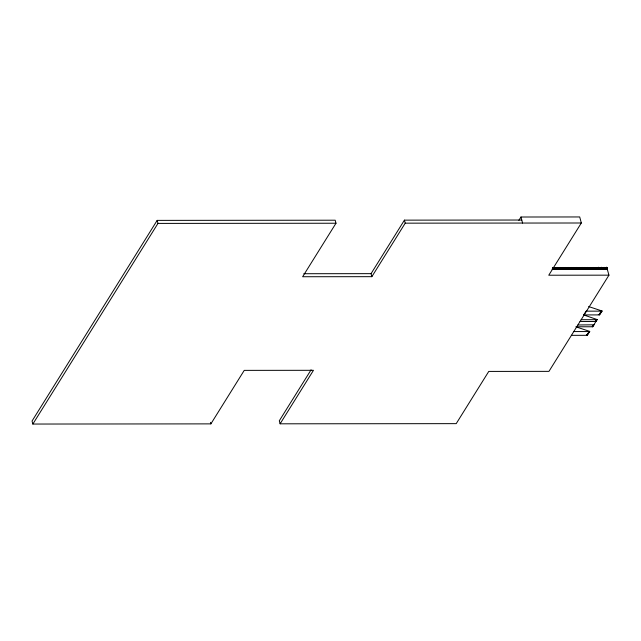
<?xml version="1.0" encoding="UTF-8"?>
<svg xmlns="http://www.w3.org/2000/svg" width="641" height="641" viewBox="0 0 641 641"><rect width="100%" height="100%" fill="white"/><g stroke="black" fill="none" stroke-linecap="round" stroke-linejoin="round"><path stroke-width="0.96" d="M555.162 269.164L554.705 267.441L555.362 269.164M557.894 269.164L557.486 267.417L558.103 269.164M563.575 269.156L562.942 267.425L563.559 269.188M566.107 269.156L565.867 267.473M568.847 269.156L568.463 267.401L569.056 269.156M571.588 269.148L571.131 267.425L571.788 269.148M574.32 269.148L573.815 267.505L574.528 269.148M582.533 269.14L582.124 267.393L582.741 269.14M585.273 269.14L584.864 267.393L585.481 269.14M599.167 269.124L598.438 267.217M601.322 267.241L601.907 269.124M521.774 220.031L404.423 220.143L405.224 223.164L371.86 276.672L302.632 276.736L335.996 223.236L335.187 220.208L157.165 220.384L32.05 421.025L32.851 424.046L210.881 423.877L244.245 370.37L313.473 370.306L280.109 423.813L456.208 423.645L488.771 371.419L548.96 371.363L608.95 275.165L606.715 267.273M32.851 424.046L157.974 223.405L157.165 220.384M311.077 369.833L279.308 420.784L280.109 423.813M371.86 276.672L371.059 273.651L404.423 220.143M518.881 220.352L520.965 217.011L579.712 216.954L581.323 222.996L548.76 275.221L608.95 275.165M552.462 268.403L554.81 268.363L552.446 268.194M552.422 269.172L607.347 269.116L552.085 269.172M553.119 267.89L552.646 267.89M554.609 268.186L554.361 267.85L554.761 268.186M554.649 267.585L555.138 269.196M554.713 267.738L553.031 267.746L606.819 267.561L607.267 269.236L606.69 267.249M554.922 267.738L557.478 267.698M555.202 268.403C561.556 268.315 552.75 268.635 555.883 267.842L557.526 268.395M557.662 267.738L560.218 267.698M557.966 268.355L560.282 268.355L558.167 268.058M559.072 268.355L558.119 267.882M559.289 268.186L558.824 268.018M559.809 267.882L559.337 267.882M560.33 267.585L560.843 269.164M560.394 267.738L562.95 267.698M560.635 268.226L562.141 268.01M560.635 269.164L560.274 267.409L560.819 269.196M562.55 267.882L562.069 267.882M563.062 267.577L563.375 269.156M563.135 267.73L565.691 267.69M562.998 268.395C556.949 267.954 564.673 269.196 562.574 267.842M564.072 267.874L563.599 267.874M565.715 268.178L564.144 268.01M565.875 267.73L568.431 267.69M566.107 268.218L568.431 268.218M568.335 267.577L568.823 269.188M568.607 267.73L571.163 267.69M568.888 268.387L571.235 268.347L568.888 268.387L569.569 267.834L571.211 268.387M571.347 267.722L573.903 267.682M571.628 268.387L573.975 268.347L571.628 268.387L571.836 267.834L573.519 267.826L573.951 268.379M574.088 267.722L576.644 267.682M574.32 268.21L576.716 268.339L574.392 268.339M575.225 268.034L574.432 268.042M575.249 268.002L575.674 267.994M575.69 268.21L576.259 267.826L576.684 268.379M577.204 269.244L576.628 267.409L577.269 269.148M576.82 267.722L579.376 267.682M577.084 268.17L579.376 268.202M577.06 269.148L576.612 267.465M579.488 267.441L579.801 269.14M579.56 267.714L582.116 267.674M579.825 268.162L582.188 268.339L579.865 268.339M579.793 268.202L581.732 267.818M582.3 267.714L584.856 267.674M582.581 268.371C589.464 268.291 578.23 268.539 584.472 267.818L584.856 268.202M585.033 267.714L587.589 267.674M585.313 268.371L587.661 268.331L585.313 268.371L585.994 267.818L587.637 268.371M587.669 267.473L588.174 269.204M587.773 267.706L590.329 267.666M589.295 268.331C585.361 267.585 592.484 268.675 589.448 267.85M588.013 269.132L587.557 267.409L588.214 269.132M588.911 268.026L589.408 268.154M590.537 267.666L593.069 267.666M590.746 269.132L590.265 267.433M591.651 268.018L590.858 268.026M593.141 268.323L590.794 268.363L593.109 268.363L592.685 267.81L591.723 268.154M593.694 269.132L593.013 267.417L593.67 269.164M593.27 267.666L595.801 267.666M593.51 268.154L595.801 268.186M593.486 269.132L593.181 267.553M595.946 267.401L596.226 269.124M596.01 267.666L598.542 267.658M596.25 268.146L598.157 267.802M598.75 267.658L601.282 267.658M599.006 268.355C598.902 267.209 603.694 268.587 599.031 268.315L601.322 268.355M601.49 267.658L604.014 267.658M601.747 268.355C601.643 267.241 606.594 268.507 601.747 268.355L604.086 268.315M604.599 269.188L604.022 267.377L604.439 269.116M604.223 267.658L606.811 267.746M604.463 268.138L605.921 268.01M604.551 268.01L606.843 268.387L606.474 269.124M604.639 269.116L603.99 267.441M605.801 269.26L606.867 267.393M606.779 268.387L604.503 268.315M600.12 313.088L601.53 310.821L588.63 306.55M601.57 310.981L601.995 310.981L599.223 314.755L601.53 310.821M589.271 331.397L589.688 331.397L586.916 335.171L589.223 331.237L575.858 326.806M596.667 319.538L597.083 319.538L596.002 321.502L595.545 321.341L596.627 319.378L583.679 314.947M602.035 311.141L586.074 311.157L583.719 314.923L599.688 314.907L601.995 310.981M592.677 326.606L593.798 324.803L592.26 326.606L592.717 326.766L576.756 326.782M571.411 335.339L587.38 335.323L589.688 331.397M592.717 326.766L597.083 319.538M557.414 267.465L558.039 269.268M573.839 267.449L574.464 269.252M571.564 269.18L571.267 267.465M584.913 267.473L585.249 269.172M565.771 267.409L566.067 269.228M157.974 223.405L335.996 223.236M405.224 223.164L581.323 222.996M595.986 267.449L596.162 269.228M554.361 267.85L553.143 267.85M605.873 267.834L606.394 268.01M588.077 268.331L590.401 268.331M606.482 268.859L606.883 268.467M303.802 273.715L371.059 273.651M598.293 314.435L599.223 314.755M581.163 319.715L597.132 319.699M595.545 321.341L595.962 321.341M580.041 321.518L596.002 321.502M577.878 324.979L593.798 324.803M573.767 331.565L589.728 331.557M593.846 324.963L593.342 324.65M582.084 267.457L582.493 269.212M579.352 267.465L579.752 269.212M586.916 335.171L586.411 334.85M520.965 217.011L522.575 223.052M210.472 422.363L210.881 423.877M563.439 268.355L565.763 268.347L563.439 268.355M566.179 268.347L568.495 268.347L566.179 268.347M577.132 268.339L579.448 268.339L577.132 268.339M593.558 268.323L595.874 268.323L593.558 268.323M596.29 268.323L598.614 268.323L596.29 268.323"/></g></svg>
